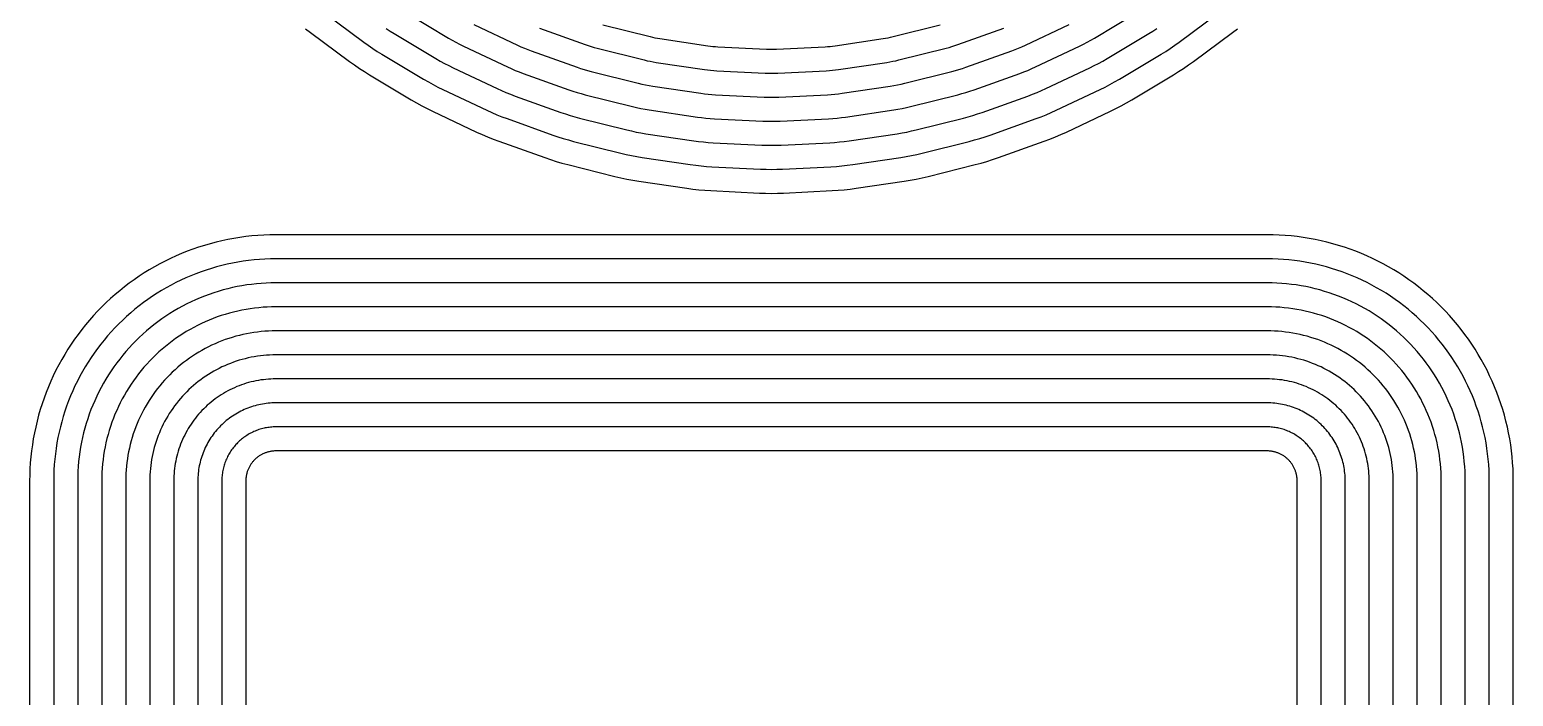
# Model space of a CAD drawing. Header units: metres. Extents: x 1.4 to 44.2, y 0.1 to 33.9.
# Drawn here: x 19.79 to 22.261, y 25.841 to 26.951 of the extents above; entities that cross this region are included whole.
import ezdxf

# ---------------------------------------------------------------- set-up
doc = ezdxf.new("R2010")
doc.units = ezdxf.units.M

msp = doc.modelspace()

# ---------------------------------------------------------------- linework, layer by layer
for points in [[(20.2809, 26.9787), (20.346, 26.9304), (20.3533, 26.9251), (20.3608, 26.92), (20.3684, 26.915), (20.3762, 26.9103), (20.4457, 26.8686), (20.4535, 26.8641), (20.4615, 26.8597), (20.4695, 26.8555), (20.4777, 26.8515), (20.5509, 26.8169), (20.5592, 26.8131), (20.5675, 26.8095), (20.5759, 26.8061), (20.5845, 26.803), (20.6607, 26.7757), (20.6693, 26.7727), (20.678, 26.77), (20.6867, 26.7675), (20.6955, 26.7651), (20.7741, 26.7455), (20.7829, 26.7434), (20.7918, 26.7415), (20.8007, 26.7398), (20.8097, 26.7384), (20.8898, 26.7265), (20.8988, 26.7253), (20.9078, 26.7243), (20.9169, 26.7235), (20.9259, 26.7229), (21.0069, 26.719), (21.0159, 26.7186), (21.025, 26.7185), (21.0341, 26.7186), (21.0432, 26.719), (21.1241, 26.7229), (21.1331, 26.7235), (21.1422, 26.7243), (21.1512, 26.7253), (21.1602, 26.7265), (21.2403, 26.7384), (21.2493, 26.7398), (21.2582, 26.7415), (21.2671, 26.7434), (21.276, 26.7455), (21.3545, 26.7651), (21.3633, 26.7675), (21.372, 26.77), (21.3807, 26.7727), (21.3893, 26.7757), (21.4656, 26.803), (21.4741, 26.8061), (21.4825, 26.8095), (21.4909, 26.8131), (21.4991, 26.8169), (21.5723, 26.8515), (21.5805, 26.8555), (21.5886, 26.8597), (21.5965, 26.8641), (21.6044, 26.8686), (21.6739, 26.9103), (21.6816, 26.915), (21.6892, 26.92), (21.6967, 26.9251), (21.704, 26.9304), (21.7691, 26.9787)], [(20.4173, 26.9789), (20.4868, 26.9372), (20.4929, 26.9337), (20.4992, 26.9302), (20.5055, 26.927), (20.5119, 26.9238), (20.5851, 26.8892), (20.5916, 26.8862), (20.5981, 26.8834), (20.6047, 26.8808), (20.6114, 26.8783), (20.6877, 26.851), (20.6944, 26.8487), (20.7012, 26.8465), (20.708, 26.8446), (20.7149, 26.8427), (20.7935, 26.8231), (20.8004, 26.8214), (20.8074, 26.8199), (20.8144, 26.8186), (20.8214, 26.8175), (20.9015, 26.8056), (20.9086, 26.8047), (20.9157, 26.8039), (20.9228, 26.8033), (20.9299, 26.8028), (21.0108, 26.7989), (21.0179, 26.7986), (21.025, 26.7985), (21.0321, 26.7986), (21.0392, 26.7989), (21.1202, 26.8028), (21.1273, 26.8033), (21.1344, 26.8039), (21.1414, 26.8047), (21.1485, 26.8056), (21.2286, 26.8175), (21.2356, 26.8186), (21.2426, 26.8199), (21.2496, 26.8214), (21.2565, 26.8231), (21.3351, 26.8427), (21.342, 26.8446), (21.3488, 26.8465), (21.3556, 26.8487), (21.3623, 26.851), (21.4386, 26.8783), (21.4453, 26.8808), (21.4519, 26.8834), (21.4584, 26.8862), (21.4649, 26.8892), (21.5381, 26.9238), (21.5445, 26.927), (21.5509, 26.9302), (21.5571, 26.9337), (21.5632, 26.9372), (21.6327, 26.9789)], [(20.529, 26.96), (20.6022, 26.9254), (20.6078, 26.9228), (20.6134, 26.9204), (20.6191, 26.9181), (20.6249, 26.916), (20.7012, 26.8887), (20.707, 26.8867), (20.7128, 26.8848), (20.7187, 26.8831), (20.7246, 26.8816), (20.8032, 26.8619), (20.8092, 26.8604), (20.8152, 26.8592), (20.8212, 26.8581), (20.8273, 26.8571), (20.9074, 26.8452), (20.9135, 26.8444), (20.9196, 26.8437), (20.9257, 26.8432), (20.9318, 26.8428), (21.0127, 26.8388), (21.0189, 26.8386), (21.025, 26.8385), (21.0311, 26.8386), (21.0373, 26.8388), (21.1182, 26.8428), (21.1243, 26.8432), (21.1304, 26.8437), (21.1365, 26.8444), (21.1426, 26.8452), (21.2227, 26.8571), (21.2288, 26.8581), (21.2348, 26.8592), (21.2408, 26.8604), (21.2468, 26.8619), (21.3254, 26.8816), (21.3313, 26.8831), (21.3372, 26.8848), (21.3431, 26.8867), (21.3489, 26.8887), (21.4251, 26.916), (21.4309, 26.9181), (21.4366, 26.9204), (21.4422, 26.9228), (21.4478, 26.9254), (21.521, 26.96)], [(20.7441, 26.9592), (20.8227, 26.9395), (20.8267, 26.9385), (20.8308, 26.9376), (20.8349, 26.9369), (20.839, 26.9362), (20.9192, 26.9243), (20.9233, 26.9238), (20.9274, 26.9233), (20.9316, 26.9229), (20.9358, 26.9227), (21.0167, 26.9187), (21.0208, 26.9186), (21.025, 26.9185), (21.0292, 26.9186), (21.0334, 26.9187), (21.1143, 26.9227), (21.1184, 26.9229), (21.1226, 26.9233), (21.1267, 26.9238), (21.1309, 26.9243), (21.211, 26.9362), (21.2151, 26.9369), (21.2192, 26.9376), (21.2233, 26.9385), (21.2274, 26.9395), (21.3059, 26.9592)], [(20.2491, 26.9527), (20.2571, 26.9466), (20.3222, 26.8983), (20.3303, 26.8924), (20.3386, 26.8867), (20.347, 26.8812), (20.3556, 26.876), (20.4251, 26.8343), (20.4338, 26.8293), (20.4426, 26.8244), (20.4515, 26.8198), (20.4606, 26.8154), (20.5338, 26.7807), (20.543, 26.7765), (20.5522, 26.7726), (20.5616, 26.7688), (20.571, 26.7653), (20.6473, 26.738), (20.6568, 26.7348), (20.6664, 26.7317), (20.676, 26.7289), (20.6858, 26.7263), (20.7643, 26.7067), (20.7741, 26.7043), (20.784, 26.7023), (20.7939, 26.7004), (20.8038, 26.6988), (20.8839, 26.6869), (20.8939, 26.6856), (20.9039, 26.6845), (20.9139, 26.6836), (20.924, 26.683), (21.0049, 26.679), (21.015, 26.6786), (21.025, 26.6785), (21.0351, 26.6786), (21.0451, 26.679), (21.126, 26.683), (21.1361, 26.6836), (21.1461, 26.6845), (21.1561, 26.6856), (21.1661, 26.6869), (21.2462, 26.6988), (21.2562, 26.7004), (21.266, 26.7023), (21.2759, 26.7043), (21.2857, 26.7067), (21.3643, 26.7263), (21.374, 26.7289), (21.3837, 26.7317), (21.3933, 26.7348), (21.4028, 26.738), (21.479, 26.7653), (21.4885, 26.7688), (21.4978, 26.7726), (21.5071, 26.7765), (21.5162, 26.7807), (21.5894, 26.8154), (21.5985, 26.8198), (21.6074, 26.8244), (21.6162, 26.8293), (21.6249, 26.8343), (21.6944, 26.876), (21.703, 26.8812), (21.7114, 26.8867), (21.7197, 26.8924), (21.7279, 26.8983), (21.7929, 26.9466), (21.8009, 26.9527)], [(20.3831, 26.9532), (20.3898, 26.9488), (20.3967, 26.9446), (20.4662, 26.9029), (20.4732, 26.8989), (20.4803, 26.895), (20.4875, 26.8912), (20.4948, 26.8877), (20.568, 26.853), (20.5754, 26.8497), (20.5828, 26.8465), (20.5903, 26.8435), (20.5979, 26.8406), (20.6742, 26.8133), (20.6819, 26.8107), (20.6896, 26.8083), (20.6974, 26.806), (20.7052, 26.8039), (20.7838, 26.7843), (20.7917, 26.7824), (20.7996, 26.7807), (20.8075, 26.7792), (20.8155, 26.7779), (20.8957, 26.7661), (20.9037, 26.765), (20.9118, 26.7641), (20.9198, 26.7634), (20.9279, 26.7629), (21.0088, 26.7589), (21.0169, 26.7586), (21.025, 26.7585), (21.0331, 26.7586), (21.0412, 26.7589), (21.1221, 26.7629), (21.1302, 26.7634), (21.1383, 26.7641), (21.1463, 26.765), (21.1543, 26.7661), (21.2345, 26.7779), (21.2425, 26.7792), (21.2504, 26.7807), (21.2584, 26.7824), (21.2662, 26.7843), (21.3448, 26.8039), (21.3527, 26.806), (21.3604, 26.8083), (21.3682, 26.8107), (21.3758, 26.8133), (21.4521, 26.8406), (21.4597, 26.8435), (21.4672, 26.8465), (21.4746, 26.8497), (21.482, 26.853), (21.5552, 26.8877), (21.5625, 26.8912), (21.5697, 26.895), (21.5768, 26.8989), (21.5838, 26.9029), (21.6533, 26.9446), (21.6602, 26.9488), (21.667, 26.9532)], [(20.6384, 26.9536), (20.7146, 26.9263), (20.7195, 26.9247), (20.7244, 26.9231), (20.7294, 26.9217), (20.7344, 26.9204), (20.8129, 26.9007), (20.818, 26.8995), (20.823, 26.8984), (20.8281, 26.8975), (20.8332, 26.8966), (20.9133, 26.8848), (20.9184, 26.8841), (20.9235, 26.8835), (20.9287, 26.8831), (20.9338, 26.8827), (21.0147, 26.8788), (21.0199, 26.8786), (21.025, 26.8785), (21.0302, 26.8786), (21.0353, 26.8788), (21.1162, 26.8827), (21.1214, 26.8831), (21.1265, 26.8835), (21.1316, 26.8841), (21.1367, 26.8848), (21.2169, 26.8966), (21.222, 26.8975), (21.227, 26.8984), (21.2321, 26.8995), (21.2371, 26.9007), (21.3157, 26.9204), (21.3207, 26.9217), (21.3256, 26.9231), (21.3305, 26.9247), (21.3354, 26.9263), (21.4117, 26.9536)], [(22.2605, 24.5485), (22.2605, 26.1995), (22.2604, 26.2096), (22.26, 26.2196), (22.2594, 26.2297), (22.2585, 26.2397), (22.2574, 26.2497), (22.2561, 26.2597), (22.2545, 26.2696), (22.2526, 26.2795), (22.2506, 26.2893), (22.2482, 26.2991), (22.2457, 26.3089), (22.2429, 26.3185), (22.2398, 26.3281), (22.2365, 26.3376), (22.233, 26.3471), (22.2293, 26.3564), (22.2253, 26.3657), (22.2211, 26.3748), (22.2167, 26.3839), (22.2121, 26.3928), (22.2072, 26.4016), (22.2022, 26.4103), (22.1969, 26.4189), (22.1914, 26.4273), (22.1857, 26.4356), (22.1798, 26.4437), (22.1737, 26.4518), (22.1674, 26.4596), (22.161, 26.4673), (22.1543, 26.4749), (22.1475, 26.4822), (22.1404, 26.4894), (22.1332, 26.4965), (22.1259, 26.5033), (22.1183, 26.51), (22.1106, 26.5164), (22.1028, 26.5227), (22.0947, 26.5288), (22.0866, 26.5347), (22.0783, 26.5404), (22.0699, 26.5459), (22.0613, 26.5512), (22.0526, 26.5562), (22.0438, 26.5611), (22.0349, 26.5657), (22.0258, 26.5701), (22.0167, 26.5743), (22.0074, 26.5783), (21.9981, 26.582), (21.9886, 26.5855), (21.9791, 26.5888), (21.9695, 26.5919), (21.9599, 26.5947), (21.9501, 26.5972), (21.9403, 26.5996), (21.9305, 26.6016), (21.9206, 26.6035), (21.9107, 26.6051), (21.9007, 26.6064), (21.8907, 26.6075), (21.8807, 26.6084), (21.8706, 26.609), (21.8606, 26.6094), (21.8505, 26.6095), (20.1995, 26.6095), (20.1895, 26.6094), (20.1794, 26.609), (20.1694, 26.6084), (20.1593, 26.6075), (20.1493, 26.6064), (20.1394, 26.6051), (20.1294, 26.6035), (20.1195, 26.6016), (20.1097, 26.5996), (20.0999, 26.5972), (20.0902, 26.5947), (20.0805, 26.5919), (20.0709, 26.5888), (20.0614, 26.5855), (20.052, 26.582), (20.0426, 26.5783), (20.0334, 26.5743), (20.0242, 26.5701), (20.0152, 26.5657), (20.0062, 26.5611), (19.9974, 26.5562), (19.9887, 26.5512), (19.9802, 26.5459), (19.9717, 26.5404), (19.9634, 26.5347), (19.9553, 26.5288), (19.9473, 26.5227), (19.9394, 26.5164), (19.9317, 26.51), (19.9242, 26.5033), (19.9168, 26.4965), (19.9096, 26.4894), (19.9026, 26.4822), (19.8957, 26.4749), (19.8891, 26.4673), (19.8826, 26.4596), (19.8763, 26.4518), (19.8702, 26.4437), (19.8643, 26.4356), (19.8586, 26.4273), (19.8531, 26.4189), (19.8478, 26.4103), (19.8428, 26.4016), (19.8379, 26.3928), (19.8333, 26.3839), (19.8289, 26.3748), (19.8247, 26.3657), (19.8207, 26.3564), (19.817, 26.3471), (19.8135, 26.3376), (19.8102, 26.3281), (19.8072, 26.3185), (19.8044, 26.3089), (19.8018, 26.2991), (19.7995, 26.2893), (19.7974, 26.2795), (19.7955, 26.2696), (19.794, 26.2597), (19.7926, 26.2497), (19.7915, 26.2397), (19.7906, 26.2297), (19.79, 26.2196), (19.7896, 26.2096), (19.7895, 26.1995), (19.7895, 24.5485)], [(22.2205, 24.5485), (22.2205, 26.1995), (22.2204, 26.2086), (22.2201, 26.2177), (22.2195, 26.2267), (22.2187, 26.2358), (22.2177, 26.2448), (22.2165, 26.2538), (22.2151, 26.2628), (22.2134, 26.2717), (22.2115, 26.2806), (22.2094, 26.2894), (22.2071, 26.2982), (22.2046, 26.3069), (22.2018, 26.3156), (22.1989, 26.3242), (22.1957, 26.3327), (22.1923, 26.3411), (22.1888, 26.3495), (22.185, 26.3577), (22.181, 26.3659), (22.1768, 26.3739), (22.1724, 26.3819), (22.1679, 26.3897), (22.1631, 26.3975), (22.1582, 26.4051), (22.153, 26.4126), (22.1477, 26.4199), (22.1422, 26.4271), (22.1365, 26.4342), (22.1307, 26.4412), (22.1247, 26.448), (22.1185, 26.4546), (22.1121, 26.4611), (22.1056, 26.4675), (22.099, 26.4737), (22.0922, 26.4797), (22.0852, 26.4855), (22.0781, 26.4912), (22.0709, 26.4967), (22.0636, 26.502), (22.0561, 26.5072), (22.0485, 26.5121), (22.0407, 26.5169), (22.0329, 26.5214), (22.0249, 26.5258), (22.0169, 26.53), (22.0087, 26.534), (22.0005, 26.5378), (21.9921, 26.5413), (21.9837, 26.5447), (21.9752, 26.5479), (21.9666, 26.5508), (21.9579, 26.5536), (21.9492, 26.5561), (21.9404, 26.5584), (21.9316, 26.5605), (21.9227, 26.5624), (21.9138, 26.5641), (21.9048, 26.5655), (21.8958, 26.5667), (21.8868, 26.5677), (21.8777, 26.5685), (21.8687, 26.5691), (21.8596, 26.5694), (21.8505, 26.5695), (20.1995, 26.5695), (20.1904, 26.5694), (20.1814, 26.5691), (20.1723, 26.5685), (20.1632, 26.5677), (20.1542, 26.5667), (20.1452, 26.5655), (20.1363, 26.5641), (20.1273, 26.5624), (20.1184, 26.5605), (20.1096, 26.5584), (20.1008, 26.5561), (20.0921, 26.5536), (20.0835, 26.5508), (20.0749, 26.5479), (20.0664, 26.5447), (20.0579, 26.5413), (20.0496, 26.5378), (20.0413, 26.534), (20.0332, 26.53), (20.0251, 26.5258), (20.0171, 26.5214), (20.0093, 26.5169), (20.0016, 26.5121), (19.994, 26.5072), (19.9865, 26.502), (19.9791, 26.4967), (19.9719, 26.4912), (19.9648, 26.4855), (19.9578, 26.4797), (19.951, 26.4737), (19.9444, 26.4675), (19.9379, 26.4611), (19.9315, 26.4546), (19.9254, 26.448), (19.9193, 26.4412), (19.9135, 26.4342), (19.9078, 26.4271), (19.9023, 26.4199), (19.897, 26.4126), (19.8919, 26.4051), (19.8869, 26.3975), (19.8822, 26.3897), (19.8776, 26.3819), (19.8732, 26.3739), (19.869, 26.3659), (19.865, 26.3577), (19.8613, 26.3495), (19.8577, 26.3411), (19.8543, 26.3327), (19.8511, 26.3242), (19.8482, 26.3156), (19.8454, 26.3069), (19.8429, 26.2982), (19.8406, 26.2894), (19.8385, 26.2806), (19.8366, 26.2717), (19.835, 26.2628), (19.8335, 26.2538), (19.8323, 26.2448), (19.8313, 26.2358), (19.8305, 26.2267)], [(22.1805, 24.5485), (22.1805, 26.1995), (22.1804, 26.2076), (22.1801, 26.2157), (22.1796, 26.2238), (22.1789, 26.2319), (22.178, 26.2399), (22.1769, 26.2479), (22.1757, 26.2559), (22.1742, 26.2639), (22.1725, 26.2718), (22.1706, 26.2797), (22.1686, 26.2875), (22.1663, 26.2953), (22.1639, 26.303), (22.1612, 26.3107), (22.1584, 26.3183), (22.1554, 26.3258), (22.1522, 26.3332), (22.1488, 26.3406), (22.1453, 26.3479), (22.1415, 26.3551), (22.1376, 26.3622), (22.1336, 26.3692), (22.1293, 26.3761), (22.1249, 26.3829), (22.1203, 26.3895), (22.1156, 26.3961), (22.1107, 26.4025), (22.1056, 26.4089), (22.1004, 26.4151), (22.095, 26.4211), (22.0895, 26.4271), (22.0839, 26.4329), (22.0781, 26.4385), (22.0721, 26.444), (22.0661, 26.4494), (22.0599, 26.4546), (22.0535, 26.4597), (22.0471, 26.4646), (22.0405, 26.4693), (22.0339, 26.4739), (22.0271, 26.4783), (22.0202, 26.4826), (22.0132, 26.4866), (22.0061, 26.4905), (21.9989, 26.4943), (21.9916, 26.4978), (21.9842, 26.5012), (21.9768, 26.5044), (21.9693, 26.5074), (21.9617, 26.5102), (21.954, 26.5129), (21.9463, 26.5153), (21.9385, 26.5176), (21.9307, 26.5196), (21.9228, 26.5215), (21.9149, 26.5232), (21.9069, 26.5247), (21.8989, 26.5259), (21.8909, 26.527), (21.8829, 26.5279), (21.8748, 26.5286), (21.8667, 26.5291), (21.8586, 26.5294), (21.8505, 26.5295), (20.1995, 26.5295), (20.1914, 26.5294), (20.1833, 26.5291), (20.1752, 26.5286), (20.1672, 26.5279), (20.1591, 26.527), (20.1511, 26.5259), (20.1431, 26.5247), (20.1351, 26.5232), (20.1272, 26.5215), (20.1193, 26.5196), (20.1115, 26.5176), (20.1037, 26.5153), (20.096, 26.5129), (20.0883, 26.5102), (20.0807, 26.5074), (20.0732, 26.5044), (20.0658, 26.5012), (20.0584, 26.4978), (20.0511, 26.4943), (20.044, 26.4905), (20.0369, 26.4866), (20.0299, 26.4826), (20.023, 26.4783), (20.0162, 26.4739), (20.0095, 26.4693), (20.0029, 26.4646), (19.9965, 26.4597), (19.9902, 26.4546), (19.984, 26.4494), (19.9779, 26.444), (19.972, 26.4385), (19.9662, 26.4329), (19.9605, 26.4271), (19.955, 26.4211), (19.9496, 26.4151), (19.9444, 26.4089), (19.9394, 26.4025), (19.9345, 26.3961), (19.9297, 26.3895), (19.9251, 26.3829), (19.9207, 26.3761), (19.9165, 26.3692), (19.9124, 26.3622), (19.9085, 26.3551), (19.9047, 26.3479), (19.9012, 26.3406), (19.8978, 26.3332), (19.8946, 26.3258), (19.8916, 26.3183), (19.8888, 26.3107), (19.8862, 26.303), (19.8837, 26.2953), (19.8815, 26.2875), (19.8794, 26.2797), (19.8775, 26.2718), (19.8759, 26.2639), (19.8744, 26.2559), (19.8731, 26.2479), (19.872, 26.2399), (19.8711, 26.2319), (19.8704, 26.2238)], [(22.1405, 24.5485), (22.1405, 26.1995), (22.1404, 26.2066), (22.1402, 26.2137), (22.1397, 26.2208), (22.1391, 26.2279), (22.1383, 26.235), (22.1374, 26.2421), (22.1362, 26.2491), (22.1349, 26.2561), (22.1335, 26.2631), (22.1318, 26.27), (22.13, 26.2769), (22.128, 26.2837), (22.1259, 26.2905), (22.1236, 26.2972), (22.1211, 26.3039), (22.1184, 26.3105), (22.1156, 26.317), (22.1127, 26.3235), (22.1095, 26.3299), (22.1063, 26.3362), (22.1028, 26.3425), (22.0993, 26.3486), (22.0955, 26.3547), (22.0916, 26.3606), (22.0876, 26.3665), (22.0834, 26.3723), (22.0791, 26.3779), (22.0747, 26.3835), (22.0701, 26.3889), (22.0654, 26.3943), (22.0605, 26.3995), (22.0556, 26.4046), (22.0505, 26.4095), (22.0453, 26.4144), (22.0399, 26.4191), (22.0345, 26.4237), (22.0289, 26.4281), (22.0233, 26.4324), (22.0175, 26.4366), (22.0116, 26.4406), (22.0057, 26.4445), (21.9996, 26.4483), (21.9935, 26.4518), (21.9872, 26.4553), (21.9809, 26.4585), (21.9745, 26.4617), (21.968, 26.4646), (21.9615, 26.4674), (21.9549, 26.4701), (21.9482, 26.4726), (21.9415, 26.4749), (21.9347, 26.477), (21.9279, 26.479), (21.921, 26.4808), (21.9141, 26.4825), (21.9071, 26.4839), (21.9001, 26.4852), (21.8931, 26.4864), (21.886, 26.4873), (21.8789, 26.4881), (21.8718, 26.4887), (21.8647, 26.4892), (21.8576, 26.4894), (21.8505, 26.4895), (20.1995, 26.4895), (20.1924, 26.4894), (20.1853, 26.4892), (20.1782, 26.4887), (20.1711, 26.4881), (20.164, 26.4873), (20.157, 26.4864), (20.1499, 26.4852), (20.1429, 26.4839), (20.136, 26.4825), (20.129, 26.4808), (20.1222, 26.479), (20.1153, 26.477), (20.1085, 26.4749), (20.1018, 26.4726), (20.0951, 26.4701), (20.0885, 26.4674), (20.082, 26.4646), (20.0755, 26.4617), (20.0691, 26.4585), (20.0628, 26.4553), (20.0566, 26.4518), (20.0504, 26.4483), (20.0444, 26.4445), (20.0384, 26.4406), (20.0325, 26.4366), (20.0268, 26.4324), (20.0211, 26.4281), (20.0155, 26.4237), (20.0101, 26.4191), (20.0048, 26.4144), (19.9995, 26.4095), (19.9945, 26.4046), (19.9895, 26.3995), (19.9846, 26.3943), (19.9799, 26.3889), (19.9753, 26.3835), (19.9709, 26.3779), (19.9666, 26.3723), (19.9624, 26.3665), (19.9584, 26.3606), (19.9545, 26.3547), (19.9508, 26.3486), (19.9472, 26.3425), (19.9438, 26.3362), (19.9405, 26.3299), (19.9374, 26.3235), (19.9344, 26.317), (19.9316, 26.3105), (19.9289, 26.3039), (19.9265, 26.2972), (19.9241, 26.2905), (19.922, 26.2837), (19.92, 26.2769), (19.9182, 26.27), (19.9166, 26.2631), (19.9151, 26.2561), (19.9138, 26.2491), (19.9127, 26.2421), (19.9117, 26.235), (19.9109, 26.2279), (19.9103, 26.2208)], [(22.1005, 24.5485), (22.1005, 26.1995), (22.1004, 26.2056), (22.1002, 26.2118), (22.0998, 26.2179), (22.0993, 26.224), (22.0986, 26.2301), (22.0978, 26.2362), (22.0968, 26.2423), (22.0957, 26.2483), (22.0944, 26.2543), (22.093, 26.2603), (22.0915, 26.2662), (22.0897, 26.2721), (22.0879, 26.2779), (22.0859, 26.2837), (22.0838, 26.2895), (22.0815, 26.2952), (22.0791, 26.3008), (22.0765, 26.3064), (22.0738, 26.3119), (22.071, 26.3174), (22.068, 26.3227), (22.0649, 26.328), (22.0617, 26.3333), (22.0584, 26.3384), (22.0549, 26.3435), (22.0513, 26.3484), (22.0476, 26.3533), (22.0438, 26.3581), (22.0398, 26.3628), (22.0358, 26.3674), (22.0316, 26.3719), (22.0273, 26.3763), (22.0229, 26.3806), (22.0184, 26.3848), (22.0138, 26.3888), (22.0091, 26.3928), (22.0043, 26.3966), (21.9994, 26.4003), (21.9945, 26.4039), (21.9894, 26.4074), (21.9843, 26.4107), (21.979, 26.4139), (21.9737, 26.417), (21.9684, 26.42), (21.9629, 26.4228), (21.9574, 26.4255), (21.9518, 26.4281), (21.9462, 26.4305), (21.9405, 26.4328), (21.9347, 26.4349), (21.9289, 26.4369), (21.9231, 26.4387), (21.9172, 26.4405), (21.9113, 26.442), (21.9053, 26.4434), (21.8993, 26.4447), (21.8933, 26.4458), (21.8872, 26.4468), (21.8811, 26.4476), (21.875, 26.4483), (21.8689, 26.4488), (21.8628, 26.4492), (21.8566, 26.4494), (21.8505, 26.4495), (20.1995, 26.4495), (20.1934, 26.4494), (20.1872, 26.4492), (20.1811, 26.4488), (20.175, 26.4483), (20.1689, 26.4476), (20.1628, 26.4468), (20.1568, 26.4458), (20.1507, 26.4447), (20.1447, 26.4434), (20.1388, 26.442), (20.1328, 26.4405), (20.1269, 26.4387), (20.1211, 26.4369), (20.1153, 26.4349), (20.1095, 26.4328), (20.1038, 26.4305), (20.0982, 26.4281), (20.0926, 26.4255), (20.0871, 26.4228), (20.0817, 26.42), (20.0763, 26.417), (20.071, 26.4139), (20.0658, 26.4107), (20.0606, 26.4074), (20.0556, 26.4039), (20.0506, 26.4003), (20.0457, 26.3966), (20.0409, 26.3928), (20.0362, 26.3888), (20.0316, 26.3848), (20.0271, 26.3806), (20.0227, 26.3763), (20.0185, 26.3719), (20.0143, 26.3674), (20.0102, 26.3628), (20.0063, 26.3581), (20.0024, 26.3533), (19.9987, 26.3484), (19.9951, 26.3435), (19.9916, 26.3384), (19.9883, 26.3333), (19.9851, 26.328), (19.982, 26.3227), (19.979, 26.3174), (19.9762, 26.3119), (19.9735, 26.3064), (19.971, 26.3008), (19.9685, 26.2952), (19.9663, 26.2895), (19.9641, 26.2837), (19.9621, 26.2779), (19.9603, 26.2721), (19.9586, 26.2662), (19.957, 26.2603), (19.9556, 26.2543), (19.9543, 26.2483), (19.9532, 26.2423), (19.9522, 26.2362), (19.9514, 26.2301), (19.9507, 26.224), (19.9502, 26.2179)], [(22.0605, 24.5485), (22.0605, 26.1995), (22.0604, 26.2047), (22.0603, 26.2098), (22.0599, 26.215), (22.0595, 26.2201), (22.0589, 26.2252), (22.0582, 26.2303), (22.0574, 26.2354), (22.0565, 26.2405), (22.0554, 26.2455), (22.0542, 26.2505), (22.0529, 26.2555), (22.0515, 26.2605), (22.0499, 26.2654), (22.0482, 26.2703), (22.0464, 26.2751), (22.0445, 26.2799), (22.0425, 26.2846), (22.0404, 26.2893), (22.0381, 26.2939), (22.0357, 26.2985), (22.0332, 26.303), (22.0306, 26.3075), (22.0279, 26.3119), (22.0251, 26.3162), (22.0222, 26.3204), (22.0192, 26.3246), (22.0161, 26.3287), (22.0128, 26.3327), (22.0095, 26.3367), (22.0061, 26.3405), (22.0026, 26.3443), (21.999, 26.348), (21.9953, 26.3516), (21.9915, 26.3551), (21.9877, 26.3585), (21.9837, 26.3618), (21.9797, 26.3651), (21.9756, 26.3682), (21.9714, 26.3712), (21.9672, 26.3741), (21.9629, 26.3769), (21.9585, 26.3796), (21.954, 26.3822), (21.9495, 26.3847), (21.9449, 26.3871), (21.9403, 26.3894), (21.9356, 26.3915), (21.9309, 26.3935), (21.9261, 26.3954), (21.9213, 26.3972), (21.9164, 26.3989), (21.9115, 26.4005), (21.9065, 26.4019), (21.9015, 26.4032), (21.8965, 26.4044), (21.8915, 26.4055), (21.8864, 26.4064), (21.8813, 26.4072), (21.8762, 26.4079), (21.8711, 26.4085), (21.866, 26.4089), (21.8608, 26.4093), (21.8557, 26.4094), (21.8505, 26.4095), (20.1995, 26.4095), (20.1944, 26.4094), (20.1892, 26.4093), (20.1841, 26.4089), (20.1789, 26.4085), (20.1738, 26.4079), (20.1687, 26.4072), (20.1636, 26.4064), (20.1585, 26.4055), (20.1535, 26.4044), (20.1485, 26.4032), (20.1435, 26.4019), (20.1386, 26.4005), (20.1336, 26.3989), (20.1288, 26.3972), (20.1239, 26.3954), (20.1191, 26.3935), (20.1144, 26.3915), (20.1097, 26.3894), (20.1051, 26.3871), (20.1005, 26.3847), (20.096, 26.3822), (20.0916, 26.3796), (20.0872, 26.3769), (20.0828, 26.3741), (20.0786, 26.3712), (20.0744, 26.3682), (20.0703, 26.3651), (20.0663, 26.3618), (20.0623, 26.3585), (20.0585, 26.3551), (20.0547, 26.3516), (20.051, 26.348), (20.0474, 26.3443), (20.0439, 26.3405), (20.0405, 26.3367), (20.0372, 26.3327), (20.034, 26.3287), (20.0308, 26.3246), (20.0278, 26.3204), (20.0249, 26.3162), (20.0221, 26.3119), (20.0194, 26.3075), (20.0168, 26.303), (20.0143, 26.2985), (20.0119, 26.2939), (20.0097, 26.2893), (20.0075, 26.2846), (20.0055, 26.2799), (20.0036, 26.2751), (20.0018, 26.2703), (20.0001, 26.2654), (19.9986, 26.2605), (19.9971, 26.2555), (19.9958, 26.2505), (19.9946, 26.2455), (19.9935, 26.2405), (19.9926, 26.2354), (19.9918, 26.2303), (19.9911, 26.2252), (19.9905, 26.2201), (19.9901, 26.215)], [(22.0205, 24.5485), (22.0205, 26.1995), (22.0205, 26.2037), (22.0203, 26.2079), (22.0201, 26.212), (22.0197, 26.2162), (22.0192, 26.2203), (22.0187, 26.2245), (22.018, 26.2286), (22.0172, 26.2327), (22.0164, 26.2368), (22.0154, 26.2408), (22.0144, 26.2449), (22.0132, 26.2489), (22.0119, 26.2528), (22.0106, 26.2568), (22.0091, 26.2607), (22.0076, 26.2646), (22.0059, 26.2684), (22.0042, 26.2722), (22.0024, 26.2759), (22.0004, 26.2796), (21.9984, 26.2833), (21.9963, 26.2869), (21.9941, 26.2905), (21.9919, 26.294), (21.9895, 26.2974), (21.9871, 26.3008), (21.9845, 26.3041), (21.9819, 26.3074), (21.9792, 26.3106), (21.9765, 26.3137), (21.9736, 26.3167), (21.9707, 26.3197), (21.9677, 26.3226), (21.9647, 26.3255), (21.9616, 26.3282), (21.9584, 26.3309), (21.9551, 26.3335), (21.9518, 26.3361), (21.9484, 26.3385), (21.945, 26.3409), (21.9415, 26.3431), (21.9379, 26.3453), (21.9343, 26.3474), (21.9306, 26.3494), (21.9269, 26.3514), (21.9232, 26.3532), (21.9194, 26.3549), (21.9156, 26.3566), (21.9117, 26.3581), (21.9078, 26.3596), (21.9038, 26.3609), (21.8999, 26.3622), (21.8959, 26.3634), (21.8918, 26.3644), (21.8878, 26.3654), (21.8837, 26.3662), (21.8796, 26.367), (21.8755, 26.3677), (21.8713, 26.3682), (21.8672, 26.3687), (21.863, 26.3691), (21.8589, 26.3693), (21.8547, 26.3695), (21.8505, 26.3695), (20.1995, 26.3695), (20.1953, 26.3695), (20.1912, 26.3693), (20.187, 26.3691), (20.1828, 26.3687), (20.1787, 26.3682), (20.1746, 26.3677), (20.1704, 26.367), (20.1663, 26.3662), (20.1623, 26.3654), (20.1582, 26.3644), (20.1542, 26.3634), (20.1502, 26.3622), (20.1462, 26.3609), (20.1422, 26.3596), (20.1383, 26.3581), (20.1345, 26.3566), (20.1306, 26.3549), (20.1268, 26.3532), (20.1231, 26.3514), (20.1194, 26.3494), (20.1157, 26.3474), (20.1121, 26.3453), (20.1086, 26.3431), (20.1051, 26.3409), (20.1016, 26.3385), (20.0982, 26.3361), (20.0949, 26.3335), (20.0917, 26.3309), (20.0885, 26.3282), (20.0853, 26.3255), (20.0823, 26.3226), (20.0793, 26.3197), (20.0764, 26.3167), (20.0736, 26.3137), (20.0708, 26.3106), (20.0681, 26.3074), (20.0655, 26.3041), (20.063, 26.3008), (20.0605, 26.2974), (20.0582, 26.294), (20.0559, 26.2905), (20.0537, 26.2869), (20.0516, 26.2833), (20.0496, 26.2796), (20.0477, 26.2759), (20.0458, 26.2722), (20.0441, 26.2684), (20.0425, 26.2646), (20.0409, 26.2607), (20.0395, 26.2568), (20.0381, 26.2528), (20.0368, 26.2489), (20.0357, 26.2449), (20.0346, 26.2408), (20.0336, 26.2368), (20.0328, 26.2327), (20.032, 26.2286), (20.0314, 26.2245), (20.0308, 26.2203), (20.0303, 26.2162), (20.03, 26.212)], [(21.9805, 24.5485), (21.9805, 26.1995), (21.9805, 26.2027), (21.9804, 26.2059), (21.9802, 26.2091), (21.9799, 26.2123), (21.9795, 26.2154), (21.9791, 26.2186), (21.9786, 26.2217), (21.978, 26.2249), (21.9774, 26.228), (21.9766, 26.2311), (21.9758, 26.2342), (21.9749, 26.2372), (21.974, 26.2403), (21.9729, 26.2433), (21.9718, 26.2463), (21.9706, 26.2493), (21.9694, 26.2522), (21.968, 26.2551), (21.9666, 26.258), (21.9652, 26.2608), (21.9636, 26.2636), (21.962, 26.2663), (21.9603, 26.2691), (21.9586, 26.2717), (21.9568, 26.2744), (21.9549, 26.277), (21.953, 26.2795), (21.951, 26.282), (21.9489, 26.2844), (21.9468, 26.2868), (21.9447, 26.2892), (21.9424, 26.2914), (21.9402, 26.2937), (21.9378, 26.2958), (21.9354, 26.2979), (21.933, 26.3), (21.9305, 26.302), (21.928, 26.3039), (21.9254, 26.3058), (21.9227, 26.3076), (21.9201, 26.3093), (21.9173, 26.311), (21.9146, 26.3126), (21.9118, 26.3142), (21.909, 26.3156), (21.9061, 26.317), (21.9032, 26.3184), (21.9003, 26.3196), (21.8973, 26.3208), (21.8943, 26.3219), (21.8913, 26.323), (21.8882, 26.3239), (21.8852, 26.3248), (21.8821, 26.3256), (21.879, 26.3264), (21.8759, 26.327), (21.8727, 26.3276), (21.8696, 26.3281), (21.8664, 26.3285), (21.8633, 26.3289), (21.8601, 26.3292), (21.8569, 26.3294), (21.8537, 26.3295), (21.8505, 26.3295), (20.1995, 26.3295), (20.1963, 26.3295), (20.1931, 26.3294), (20.1899, 26.3292), (20.1868, 26.3289), (20.1836, 26.3285), (20.1804, 26.3281), (20.1773, 26.3276), (20.1742, 26.327), (20.171, 26.3264), (20.1679, 26.3256), (20.1648, 26.3248), (20.1618, 26.3239), (20.1587, 26.323), (20.1557, 26.3219), (20.1527, 26.3208), (20.1498, 26.3196), (20.1468, 26.3184), (20.1439, 26.317), (20.1411, 26.3156), (20.1382, 26.3142), (20.1354, 26.3126), (20.1327, 26.311), (20.13, 26.3093), (20.1273, 26.3076), (20.1247, 26.3058), (20.1221, 26.3039), (20.1195, 26.302), (20.117, 26.3), (20.1146, 26.2979), (20.1122, 26.2958), (20.1099, 26.2937), (20.1076, 26.2914), (20.1054, 26.2892), (20.1032, 26.2868), (20.1011, 26.2844), (20.099, 26.282), (20.097, 26.2795), (20.0951, 26.277), (20.0932, 26.2744), (20.0914, 26.2717), (20.0897, 26.2691), (20.088, 26.2663), (20.0864, 26.2636), (20.0849, 26.2608), (20.0834, 26.258), (20.082, 26.2551), (20.0807, 26.2522), (20.0794, 26.2493), (20.0782, 26.2463), (20.0771, 26.2433), (20.0761, 26.2403), (20.0751, 26.2372), (20.0742, 26.2342), (20.0734, 26.2311), (20.0727, 26.228), (20.072, 26.2249), (20.0714, 26.2217), (20.0709, 26.2186), (20.0705, 26.2154), (20.0701, 26.2123), (20.0699, 26.2091)], [(21.9405, 24.5485), (21.9405, 26.1995), (21.9405, 26.2017), (21.9404, 26.2039), (21.9403, 26.2061), (21.9401, 26.2083), (21.9398, 26.2105), (21.9395, 26.2127), (21.9392, 26.2149), (21.9388, 26.2171), (21.9383, 26.2192), (21.9378, 26.2214), (21.9373, 26.2235), (21.9366, 26.2256), (21.936, 26.2277), (21.9353, 26.2298), (21.9345, 26.2319), (21.9337, 26.234), (21.9328, 26.236), (21.9319, 26.238), (21.9309, 26.24), (21.9299, 26.2419), (21.9288, 26.2439), (21.9277, 26.2458), (21.9265, 26.2477), (21.9253, 26.2495), (21.9241, 26.2513), (21.9228, 26.2531), (21.9215, 26.2549), (21.9201, 26.2566), (21.9187, 26.2583), (21.9172, 26.26), (21.9157, 26.2616), (21.9142, 26.2632), (21.9126, 26.2647), (21.911, 26.2662), (21.9093, 26.2677), (21.9076, 26.2691), (21.9059, 26.2705), (21.9041, 26.2718), (21.9023, 26.2731), (21.9005, 26.2743), (21.8987, 26.2755), (21.8968, 26.2767), (21.8949, 26.2778), (21.8929, 26.2789), (21.891, 26.2799), (21.889, 26.2809), (21.887, 26.2818), (21.885, 26.2827), (21.8829, 26.2835), (21.8808, 26.2843), (21.8787, 26.285), (21.8766, 26.2856), (21.8745, 26.2863), (21.8724, 26.2868), (21.8702, 26.2873), (21.8681, 26.2878), (21.8659, 26.2882), (21.8637, 26.2885), (21.8615, 26.2888), (21.8593, 26.2891), (21.8571, 26.2893), (21.8549, 26.2894), (21.8527, 26.2895), (21.8505, 26.2895), (20.1995, 26.2895), (20.1973, 26.2895), (20.1951, 26.2894), (20.1929, 26.2893), (20.1907, 26.2891), (20.1885, 26.2888), (20.1863, 26.2885), (20.1841, 26.2882), (20.182, 26.2878), (20.1798, 26.2873), (20.1776, 26.2868), (20.1755, 26.2863), (20.1734, 26.2856), (20.1713, 26.285), (20.1692, 26.2843), (20.1671, 26.2835), (20.1651, 26.2827), (20.163, 26.2818), (20.161, 26.2809), (20.159, 26.2799), (20.1571, 26.2789), (20.1552, 26.2778), (20.1532, 26.2767), (20.1514, 26.2755), (20.1495, 26.2743), (20.1477, 26.2731), (20.1459, 26.2718), (20.1441, 26.2705), (20.1424, 26.2691), (20.1407, 26.2677), (20.1391, 26.2662), (20.1375, 26.2647), (20.1359, 26.2632), (20.1343, 26.2616), (20.1328, 26.26), (20.1314, 26.2583), (20.1299, 26.2566), (20.1286, 26.2549), (20.1272, 26.2531), (20.1259, 26.2513), (20.1247, 26.2495), (20.1235, 26.2477), (20.1223, 26.2458), (20.1212, 26.2439), (20.1201, 26.2419), (20.1191, 26.24), (20.1182, 26.238), (20.1172, 26.236), (20.1164, 26.234), (20.1155, 26.2319), (20.1148, 26.2298), (20.1141, 26.2277), (20.1134, 26.2256), (20.1128, 26.2235), (20.1122, 26.2214), (20.1117, 26.2192), (20.1112, 26.2171), (20.1108, 26.2149), (20.1105, 26.2127), (20.1102, 26.2105), (20.1099, 26.2083), (20.1098, 26.2061)], [(21.9005, 24.5485), (21.9005, 26.1995), (21.9005, 26.2007), (21.9005, 26.202), (21.9004, 26.2032), (21.9003, 26.2044), (21.9001, 26.2056), (21.9, 26.2068), (21.8998, 26.2081), (21.8996, 26.2093), (21.8993, 26.2105), (21.899, 26.2117), (21.8987, 26.2128), (21.8984, 26.214), (21.898, 26.2152), (21.8976, 26.2164), (21.8972, 26.2175), (21.8967, 26.2186), (21.8962, 26.2198), (21.8957, 26.2209), (21.8952, 26.222), (21.8946, 26.2231), (21.894, 26.2242), (21.8934, 26.2252), (21.8928, 26.2263), (21.8921, 26.2273), (21.8914, 26.2283), (21.8907, 26.2293), (21.8899, 26.2303), (21.8892, 26.2312), (21.8884, 26.2322), (21.8876, 26.2331), (21.8867, 26.234), (21.8859, 26.2349), (21.885, 26.2357), (21.8841, 26.2366), (21.8832, 26.2374), (21.8822, 26.2382), (21.8813, 26.2389), (21.8803, 26.2397), (21.8793, 26.2404), (21.8783, 26.2411), (21.8773, 26.2418), (21.8762, 26.2424), (21.8752, 26.243), (21.8741, 26.2436), (21.873, 26.2442), (21.8719, 26.2447), (21.8708, 26.2452), (21.8696, 26.2457), (21.8685, 26.2462), (21.8674, 26.2466), (21.8662, 26.247), (21.865, 26.2474), (21.8638, 26.2477), (21.8627, 26.248), (21.8615, 26.2483), (21.8603, 26.2486), (21.8591, 26.2488), (21.8578, 26.249), (21.8566, 26.2491), (21.8554, 26.2493), (21.8542, 26.2494), (21.853, 26.2495), (21.8517, 26.2495), (21.8505, 26.2495), (20.1995, 26.2495), (20.1983, 26.2495), (20.1971, 26.2495), (20.1958, 26.2494), (20.1946, 26.2493), (20.1934, 26.2491), (20.1922, 26.249), (20.191, 26.2488), (20.1898, 26.2486), (20.1886, 26.2483), (20.1874, 26.248), (20.1862, 26.2477), (20.185, 26.2474), (20.1838, 26.247), (20.1827, 26.2466), (20.1815, 26.2462), (20.1804, 26.2457), (20.1793, 26.2452), (20.1781, 26.2447), (20.177, 26.2442), (20.1759, 26.2436), (20.1749, 26.243), (20.1738, 26.2424), (20.1728, 26.2418), (20.1717, 26.2411), (20.1707, 26.2404), (20.1697, 26.2397), (20.1688, 26.2389), (20.1678, 26.2382), (20.1669, 26.2374), (20.1659, 26.2366), (20.165, 26.2357), (20.1642, 26.2349), (20.1633, 26.234), (20.1625, 26.2331), (20.1617, 26.2322), (20.1609, 26.2312), (20.1601, 26.2303), (20.1594, 26.2293), (20.1586, 26.2283), (20.1579, 26.2273), (20.1573, 26.2263), (20.1566, 26.2252), (20.156, 26.2242), (20.1554, 26.2231), (20.1549, 26.222), (20.1543, 26.2209), (20.1538, 26.2198), (20.1533, 26.2186), (20.1529, 26.2175), (20.1524, 26.2164), (20.152, 26.2152), (20.1517, 26.214), (20.1513, 26.2128), (20.151, 26.2117), (20.1507, 26.2105), (20.1505, 26.2093), (20.1502, 26.2081), (20.1501, 26.2068), (20.1499, 26.2056), (20.1498, 26.2044), (20.1496, 26.2032)], [(19.8305, 26.2267), (19.83, 26.2177), (19.8296, 26.2086), (19.8295, 26.1995), (19.8295, 24.5485)], [(19.8704, 26.2238), (19.8699, 26.2157), (19.8696, 26.2076), (19.8695, 26.1995), (19.8695, 24.5485)], [(19.9103, 26.2208), (19.9099, 26.2137), (19.9096, 26.2066), (19.9095, 26.1995), (19.9095, 24.5485)], [(19.9502, 26.2179), (19.9498, 26.2118), (19.9496, 26.2056), (19.9495, 26.1995), (19.9495, 24.5485)], [(19.9901, 26.215), (19.9898, 26.2098), (19.9896, 26.2047), (19.9895, 26.1995), (19.9895, 24.5485)], [(20.03, 26.212), (20.0297, 26.2079), (20.0296, 26.2037), (20.0295, 26.1995), (20.0295, 24.5485)], [(20.0699, 26.2091), (20.0697, 26.2059), (20.0696, 26.2027), (20.0695, 26.1995), (20.0695, 24.5485)], [(20.1098, 26.2061), (20.1096, 26.2039), (20.1095, 26.2017), (20.1095, 26.1995), (20.1095, 24.5485)], [(20.1496, 26.2032), (20.1496, 26.202), (20.1495, 26.2007), (20.1495, 26.1995), (20.1495, 24.5485)]]:
    msp.add_lwpolyline(points)

doc.saveas('drawing.dxf')
